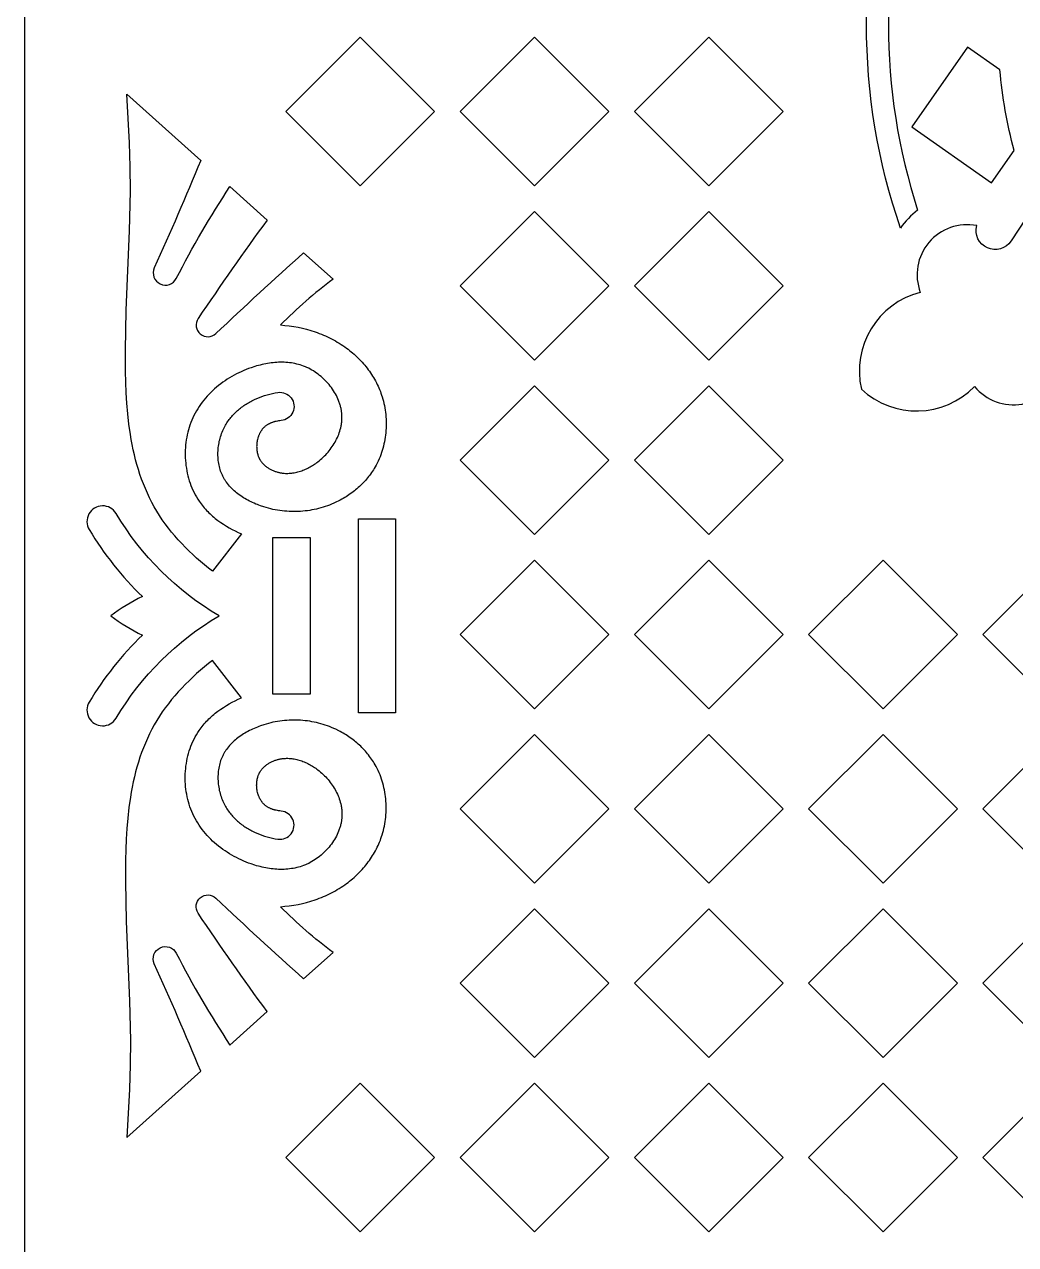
# Model space of a CAD drawing. Extents: x 15850 to 16789, y -660 to 1170.
# Drawn here: x 15850.3 to 16167.1, y -134.8 to 255.1 of the extents above; entities that cross this region are included whole.
import ezdxf

# ---------------------------------------------------------------- set-up
doc = ezdxf.new("R2010")
doc.units = 0
doc.layers.get('0').update_dxf_attribs({"linetype": 'CONTINUOUS'})

msp = doc.modelspace()

# ---------------------------------------------------------------- linework, layer by layer
for points in [[(15850.26, -659.93), (16789.06, -659.93), (16789.06, 1170.21), (15850.26, 1170.21)], [(15933.79, 227.28), (15957.55, 203.52), (15981.31, 227.28), (15957.55, 251.04)], [(15989.5, 227.28), (16013.26, 203.52), (16037.02, 227.28), (16013.26, 251.04)], [(16045.21, 227.28), (16068.97, 203.52), (16092.73, 227.28), (16068.97, 251.04)], [(15989.5, 171.57), (16013.26, 147.82), (16037.02, 171.57), (16013.26, 195.33)], [(16045.21, 171.57), (16068.97, 147.82), (16092.73, 171.57), (16068.97, 195.33)], [(15989.5, 115.87), (16013.26, 92.11), (16037.02, 115.87), (16013.26, 139.62)], [(16045.21, 115.87), (16068.97, 92.11), (16092.73, 115.87), (16068.97, 139.62)], [(15968.85, 97.13), (15968.85, 35.11), (15957.01, 35.11), (15957.01, 97.13)], [(15941.54, 91.17), (15941.54, 41.07), (15929.7, 41.07), (15929.7, 91.17)], [(16013.26, 83.92), (15989.5, 60.16), (16013.26, 36.4), (16037.02, 60.16)], [(16045.21, 60.16), (16068.97, 36.4), (16092.73, 60.16), (16068.97, 83.92)], [(16100.92, 60.16), (16124.68, 36.4), (16148.44, 60.16), (16124.68, 83.92)], [(16156.63, 60.16), (16180.39, 36.4), (16204.15, 60.16), (16180.39, 83.92)], [(15989.5, 4.45), (16013.26, -19.31), (16037.02, 4.45), (16013.26, 28.21)], [(16045.21, 4.45), (16068.97, -19.31), (16092.73, 4.45), (16068.97, 28.21)], [(16100.92, 4.45), (16124.68, -19.31), (16148.44, 4.45), (16124.68, 28.21)], [(16156.63, 4.45), (16180.39, -19.31), (16204.15, 4.45), (16180.39, 28.21)], [(15989.5, -51.26), (16013.26, -75.02), (16037.02, -51.26), (16013.26, -27.5)], [(16045.21, -51.26), (16068.97, -75.02), (16092.73, -51.26), (16068.97, -27.5)], [(16100.92, -51.26), (16124.68, -75.02), (16148.44, -51.26), (16124.68, -27.5)], [(16156.63, -51.26), (16180.39, -75.02), (16204.15, -51.26), (16180.39, -27.5)], [(15933.79, -106.97), (15957.55, -130.73), (15981.31, -106.97), (15957.55, -83.21)], [(15989.5, -106.97), (16013.26, -130.73), (16037.02, -106.97), (16013.26, -83.21)], [(16045.21, -106.97), (16068.97, -130.73), (16092.73, -106.97), (16068.97, -83.21)], [(16100.92, -106.97), (16124.68, -130.73), (16148.44, -106.97), (16124.68, -83.21)], [(16156.63, -106.97), (16180.39, -130.73), (16204.15, -106.97), (16180.39, -83.21)]]:
    msp.add_lwpolyline(points, close=True)
for points in [[(16130.27, 320.21, 0.07663), (16135.75, 314.5, 0.157396), (16135.75, 195.77, 0.07663), (16130.27, 190.06, -0.167014)], [(16162.03, 240.66), (16151.73, 247.87), (16133.88, 222.38), (16159.37, 204.53), (16166.59, 214.83, -0.041495)], [(15910.38, 80.39), (15909.09, 81.4), (15907.81, 82.44), (15906.55, 83.5), (15905.31, 84.59), (15904.09, 85.7), (15902.89, 86.84), (15901.71, 88.01), (15900.56, 89.2), (15899.44, 90.41), (15898.35, 91.65), (15897.3, 92.91), (15896.27, 94.19), (15895.29, 95.5), (15894.34, 96.83), (15893.43, 98.19), (15892.57, 99.56), (15891.75, 100.96), (15890.98, 102.39), (15890.25, 103.83), (15889.56, 105.29), (15888.91, 106.77), (15888.3, 108.27), (15887.73, 109.79), (15887.2, 111.33), (15886.7, 112.88), (15886.24, 114.44), (15885.81, 116.02), (15885.42, 117.61), (15885.05, 119.22), (15884.72, 120.84), (15884.41, 122.46), (15884.14, 124.1), (15883.66, 127.4), (15883.28, 130.73), (15882.99, 134.08), (15882.78, 137.44), (15882.63, 140.82), (15882.55, 144.19), (15882.53, 150.92), (15882.83, 163.84), (15883.89, 189.19), (15884.13, 201.83), (15884.04, 209.57), (15883.8, 217.34), (15882.98, 232.87), (15906.62, 211.66, -0.007496), (15891.78, 177.32, 0.975292), (15898.81, 173.94, -0.027938), (15915.96, 203.29), (15927.85, 192.62, 0.009727), (15905.78, 161.13, 0.894674), (15911.45, 156.33, -0.006154), (15939.49, 182.17), (15948.93, 173.7, 0.038203), (15932.14, 159.07), (15933.54, 158.95), (15934.93, 158.79), (15936.33, 158.59), (15937.71, 158.33), (15939.1, 158.04), (15940.47, 157.69), (15941.83, 157.3), (15943.18, 156.87), (15943.85, 156.63), (15944.52, 156.38), (15945.18, 156.12), (15945.83, 155.85), (15946.48, 155.57), (15947.13, 155.28), (15947.77, 154.97), (15948.4, 154.65), (15949.03, 154.32), (15949.65, 153.98), (15950.26, 153.62), (15950.87, 153.26), (15951.47, 152.88), (15952.06, 152.49), (15952.65, 152.09), (15953.22, 151.67), (15953.71, 151.3), (15954.2, 150.93), (15954.67, 150.54), (15955.14, 150.15), (15955.61, 149.74), (15956.06, 149.33), (15956.51, 148.91), (15956.95, 148.49), (15957.38, 148.05), (15957.81, 147.61), (15958.22, 147.16), (15958.63, 146.7), (15959.03, 146.23), (15959.42, 145.76), (15959.8, 145.27), (15960.17, 144.78), (15960.53, 144.29), (15960.88, 143.79), (15961.22, 143.28), (15961.55, 142.76), (15961.87, 142.24), (15962.17, 141.71), (15962.47, 141.18), (15962.76, 140.63), (15963.03, 140.09), (15963.3, 139.53), (15963.55, 138.97), (15963.79, 138.41), (15964.02, 137.84), (15964.23, 137.27), (15964.43, 136.68), (15964.62, 136.1), (15964.83, 135.41), (15965.02, 134.71), (15965.19, 134.01), (15965.34, 133.31), (15965.47, 132.59), (15965.59, 131.88), (15965.68, 131.16), (15965.76, 130.44), (15965.83, 129.72), (15965.87, 128.99), (15965.9, 128.26), (15965.91, 127.54), (15965.9, 126.81), (15965.87, 126.08), (15965.83, 125.35), (15965.77, 124.63), (15965.69, 123.91), (15965.59, 123.19), (15965.48, 122.47), (15965.34, 121.76), (15965.19, 121.05), (15965.03, 120.34), (15964.84, 119.65), (15964.64, 118.95), (15964.41, 118.27), (15964.17, 117.59), (15963.92, 116.92), (15963.64, 116.25), (15963.35, 115.6), (15963.04, 114.95), (15962.71, 114.32), (15962.36, 113.7), (15962.09, 113.23), (15961.81, 112.78), (15961.52, 112.33), (15961.22, 111.89), (15960.91, 111.45), (15960.59, 111.02), (15960.26, 110.6), (15959.93, 110.18), (15959.58, 109.77), (15959.23, 109.37), (15958.87, 108.97), (15958.5, 108.58), (15958.12, 108.2), (15957.74, 107.83), (15957.35, 107.46), (15956.95, 107.1), (15956.55, 106.75), (15956.13, 106.4), (15955.72, 106.06), (15955.29, 105.73), (15954.86, 105.41), (15954.43, 105.1), (15953.98, 104.79), (15953.54, 104.49), (15953.08, 104.2), (15952.63, 103.92), (15952.16, 103.64), (15951.7, 103.38), (15951.23, 103.12), (15950.75, 102.87), (15949.79, 102.4), (15949.12, 102.09), (15948.45, 101.81), (15947.77, 101.53), (15947.09, 101.28), (15946.4, 101.04), (15945.71, 100.82), (15945.01, 100.61), (15944.3, 100.42), (15943.59, 100.25), (15942.88, 100.09), (15942.17, 99.95), (15941.45, 99.83), (15940.72, 99.72), (15940, 99.63), (15939.27, 99.56), (15938.54, 99.5), (15937.81, 99.46), (15937.07, 99.44), (15936.34, 99.43), (15935.6, 99.45), (15934.86, 99.47), (15934.13, 99.52), (15933.39, 99.58), (15932.65, 99.66), (15931.91, 99.76), (15931.18, 99.87), (15930.44, 100), (15929.71, 100.15), (15928.98, 100.32), (15928.25, 100.5), (15927.52, 100.7), (15926.79, 100.92), (15925.75, 101.27), (15925.23, 101.46), (15924.71, 101.66), (15924.2, 101.86), (15923.69, 102.08), (15923.19, 102.3), (15922.69, 102.54), (15922.2, 102.78), (15921.71, 103.04), (15921.23, 103.3), (15920.76, 103.57), (15920.29, 103.85), (15919.83, 104.15), (15919.38, 104.45), (15918.94, 104.76), (15918.51, 105.08), (15918.09, 105.41), (15917.68, 105.75), (15917.28, 106.1), (15916.89, 106.46), (15916.52, 106.82), (15916.15, 107.2), (15915.8, 107.59), (15915.46, 107.99), (15915.14, 108.39), (15914.83, 108.81), (15914.69, 109.02), (15914.54, 109.24), (15914.4, 109.45), (15914.26, 109.67), (15914.13, 109.9), (15914, 110.12), (15913.88, 110.35), (15913.76, 110.58), (15913.64, 110.81), (15913.53, 111.04), (15913.43, 111.26), (15913.33, 111.49), (15913.24, 111.71), (15913.15, 111.94), (15912.98, 112.4), (15912.83, 112.87), (15912.69, 113.35), (15912.57, 113.83), (15912.46, 114.31), (15912.37, 114.8), (15912.29, 115.3), (15912.23, 115.8), (15912.18, 116.3), (15912.14, 116.81), (15912.12, 117.32), (15912.12, 117.82), (15912.12, 118.34), (15912.15, 118.85), (15912.18, 119.36), (15912.23, 119.87), (15912.29, 120.38), (15912.37, 120.89), (15912.46, 121.39), (15912.56, 121.9), (15912.68, 122.4), (15912.81, 122.89), (15912.95, 123.38), (15913.11, 123.87), (15913.28, 124.35), (15913.46, 124.83), (15913.66, 125.3), (15913.86, 125.76), (15914.08, 126.22), (15914.31, 126.67), (15914.53, 127.05), (15914.75, 127.42), (15914.98, 127.79), (15915.21, 128.15), (15915.46, 128.51), (15915.71, 128.86), (15915.98, 129.2), (15916.25, 129.54), (15916.53, 129.87), (15916.81, 130.19), (15917.1, 130.51), (15917.4, 130.82), (15917.71, 131.12), (15918.02, 131.42), (15918.34, 131.71), (15918.67, 131.99), (15919, 132.27), (15919.34, 132.54), (15919.68, 132.8), (15920.03, 133.06), (15920.38, 133.31), (15920.74, 133.55), (15921.1, 133.79), (15921.47, 134.01), (15921.84, 134.24), (15922.21, 134.45), (15922.59, 134.66), (15922.97, 134.87), (15923.75, 135.25), (15924.53, 135.61), (15925.35, 135.95), (15926.18, 136.25), (15927.01, 136.53), (15927.86, 136.79), (15928.71, 137.01), (15929.57, 137.2), (15930.43, 137.37), (15931.29, 137.51, -1.025614), (15932.33, 128.52), (15931.93, 128.48), (15931.52, 128.42), (15931.12, 128.36), (15930.73, 128.28), (15930.53, 128.23), (15930.34, 128.19), (15930.15, 128.13), (15929.96, 128.08), (15929.77, 128.02), (15929.59, 127.96), (15929.4, 127.9), (15929.22, 127.83), (15929.04, 127.76), (15928.87, 127.68), (15928.69, 127.6), (15928.52, 127.52), (15928.35, 127.43), (15928.18, 127.34), (15928.02, 127.24), (15927.86, 127.14), (15927.7, 127.04), (15927.55, 126.93), (15927.4, 126.82), (15927.25, 126.7), (15927.1, 126.58), (15926.96, 126.46), (15926.82, 126.32), (15926.69, 126.19), (15926.59, 126.08), (15926.48, 125.96), (15926.38, 125.85), (15926.28, 125.73), (15926.19, 125.6), (15926.1, 125.48), (15926.01, 125.35), (15925.92, 125.22), (15925.83, 125.08), (15925.75, 124.95), (15925.67, 124.81), (15925.59, 124.67), (15925.52, 124.53), (15925.44, 124.39), (15925.37, 124.24), (15925.3, 124.09), (15925.24, 123.94), (15925.18, 123.79), (15925.12, 123.64), (15925.06, 123.48), (15925.01, 123.33), (15924.95, 123.17), (15924.91, 123.01), (15924.86, 122.85), (15924.77, 122.53), (15924.7, 122.21), (15924.64, 121.88), (15924.59, 121.55), (15924.55, 121.21), (15924.52, 120.88), (15924.5, 120.54), (15924.49, 120.21), (15924.5, 119.87), (15924.5, 119.7), (15924.51, 119.54), (15924.53, 119.37), (15924.54, 119.2), (15924.56, 119.04), (15924.58, 118.87), (15924.61, 118.71), (15924.63, 118.55), (15924.66, 118.39), (15924.7, 118.22), (15924.73, 118.06), (15924.77, 117.91), (15924.82, 117.75), (15924.86, 117.59), (15924.91, 117.44), (15924.96, 117.28), (15925.02, 117.13), (15925.07, 116.98), (15925.14, 116.83), (15925.2, 116.69), (15925.27, 116.54), (15925.34, 116.4), (15925.39, 116.29), (15925.45, 116.18), (15925.51, 116.07), (15925.58, 115.97), (15925.64, 115.86), (15925.71, 115.76), (15925.85, 115.56), (15925.99, 115.36), (15926.14, 115.16), (15926.3, 114.98), (15926.46, 114.79), (15926.63, 114.61), (15926.81, 114.44), (15926.99, 114.27), (15927.17, 114.11), (15927.37, 113.95), (15927.56, 113.8), (15927.76, 113.65), (15927.96, 113.51), (15928.17, 113.37), (15928.39, 113.24), (15928.6, 113.11), (15928.82, 112.99), (15929.04, 112.87), (15929.27, 112.76), (15929.49, 112.66), (15929.72, 112.56), (15929.96, 112.46), (15930.19, 112.37), (15930.43, 112.29), (15930.66, 112.21), (15930.9, 112.13), (15931.14, 112.06), (15931.38, 112), (15931.63, 111.94), (15931.83, 111.9), (15932.03, 111.86), (15932.23, 111.82), (15932.44, 111.79), (15932.64, 111.76), (15932.84, 111.73), (15933.25, 111.69), (15933.66, 111.66), (15934.06, 111.65), (15934.47, 111.65), (15934.88, 111.67), (15935.28, 111.69), (15935.69, 111.73), (15936.09, 111.79), (15936.5, 111.85), (15936.9, 111.93), (15937.3, 112.02), (15937.7, 112.12), (15938.1, 112.23), (15938.5, 112.35), (15938.89, 112.48), (15939.28, 112.63), (15939.67, 112.78), (15940.06, 112.95), (15940.44, 113.12), (15940.82, 113.31), (15941.19, 113.5), (15941.57, 113.7), (15941.94, 113.91), (15942.3, 114.13), (15942.66, 114.36), (15943.02, 114.6), (15943.37, 114.84), (15943.72, 115.09), (15944.06, 115.35), (15944.5, 115.7), (15944.94, 116.06), (15945.36, 116.44), (15945.77, 116.82), (15946.17, 117.22), (15946.57, 117.62), (15946.95, 118.03), (15947.31, 118.46), (15947.67, 118.89), (15948.02, 119.33), (15948.35, 119.78), (15948.67, 120.24), (15948.98, 120.7), (15949.27, 121.17), (15949.55, 121.65), (15949.81, 122.13), (15950.06, 122.62), (15950.29, 123.12), (15950.51, 123.62), (15950.71, 124.12), (15950.9, 124.63), (15951.06, 125.14), (15951.22, 125.66), (15951.35, 126.18), (15951.46, 126.7), (15951.51, 126.96), (15951.56, 127.22), (15951.6, 127.48), (15951.64, 127.75), (15951.67, 128.01), (15951.7, 128.27), (15951.72, 128.54), (15951.73, 128.8), (15951.75, 129.07), (15951.75, 129.33), (15951.75, 129.59), (15951.75, 129.86), (15951.74, 130.12), (15951.73, 130.39), (15951.71, 130.67), (15951.68, 130.96), (15951.65, 131.24), (15951.61, 131.53), (15951.56, 131.81), (15951.51, 132.1), (15951.45, 132.38), (15951.39, 132.66), (15951.32, 132.94), (15951.25, 133.22), (15951.17, 133.5), (15951.09, 133.78), (15951, 134.06), (15950.9, 134.34), (15950.8, 134.61), (15950.7, 134.89), (15950.47, 135.43), (15950.23, 135.97), (15949.96, 136.51), (15949.68, 137.03), (15949.38, 137.55), (15949.06, 138.06), (15948.73, 138.56), (15948.38, 139.06), (15948.02, 139.54), (15947.64, 140.01), (15947.24, 140.47), (15946.84, 140.92), (15946.42, 141.36), (15945.98, 141.79), (15945.54, 142.2), (15945.08, 142.6), (15944.62, 142.98), (15944.14, 143.35), (15943.66, 143.71), (15943.17, 144.04), (15942.66, 144.37), (15942.15, 144.67), (15941.64, 144.96), (15941.12, 145.23), (15940.58, 145.48), (15940.05, 145.71), (15939.5, 145.92), (15938.95, 146.12), (15938.4, 146.3), (15937.84, 146.46), (15937.28, 146.6), (15936.72, 146.73), (15936.15, 146.83), (15935.58, 146.93), (15935, 147), (15934.42, 147.06), (15933.84, 147.11), (15933.26, 147.14), (15932.68, 147.15), (15932.09, 147.16), (15931.5, 147.14), (15930.91, 147.11), (15930.33, 147.07), (15929.74, 147.02), (15929.15, 146.95), (15928.56, 146.87), (15927.97, 146.77), (15927.38, 146.67), (15926.8, 146.55), (15926.21, 146.42), (15925.63, 146.28), (15925.04, 146.13), (15924.46, 145.97), (15923.89, 145.8), (15922.74, 145.42), (15921.93, 145.13), (15921.14, 144.82), (15920.35, 144.5), (15919.56, 144.15), (15918.79, 143.79), (15918.03, 143.41), (15917.27, 143.01), (15916.53, 142.59), (15915.8, 142.16), (15915.08, 141.71), (15914.38, 141.24), (15913.68, 140.75), (15913, 140.25), (15912.34, 139.73), (15911.68, 139.2), (15911.05, 138.65), (15910.43, 138.08), (15909.83, 137.5), (15909.24, 136.91), (15908.67, 136.29), (15908.12, 135.67), (15907.59, 135.03), (15907.08, 134.37), (15906.59, 133.7), (15906.12, 133.02), (15905.66, 132.33), (15905.24, 131.62), (15904.83, 130.89), (15904.45, 130.16), (15904.09, 129.41), (15903.75, 128.64), (15903.44, 127.87), (15903.16, 127.11), (15902.91, 126.34), (15902.68, 125.56), (15902.47, 124.77), (15902.29, 123.97), (15902.13, 123.17), (15901.99, 122.36), (15901.88, 121.54), (15901.79, 120.72), (15901.72, 119.9), (15901.68, 119.07), (15901.66, 118.24), (15901.66, 117.42), (15901.69, 116.59), (15901.74, 115.76), (15901.81, 114.94), (15901.9, 114.12), (15902.02, 113.3), (15902.17, 112.49), (15902.33, 111.68), (15902.52, 110.88), (15902.73, 110.09), (15902.97, 109.3), (15903.22, 108.53), (15903.5, 107.76), (15903.81, 107.01), (15904.13, 106.26), (15904.48, 105.53), (15904.85, 104.82), (15905.25, 104.12), (15905.67, 103.43), (15905.88, 103.09), (15906.11, 102.76), (15906.42, 102.32), (15906.74, 101.88), (15907.07, 101.46), (15907.41, 101.04), (15907.76, 100.63), (15908.11, 100.22), (15908.48, 99.83), (15908.85, 99.44), (15909.24, 99.06), (15909.63, 98.69), (15910.02, 98.32), (15910.43, 97.97), (15910.84, 97.62), (15911.26, 97.27), (15911.68, 96.94), (15912.11, 96.61), (15912.99, 95.98), (15913.89, 95.37), (15914.81, 94.8), (15915.75, 94.26), (15916.69, 93.74), (15917.65, 93.25), (15918.62, 92.79), (15919.6, 92.36)], [(16172.61, 196.54), (16165.6, 185.92, -0.847837), (16154.62, 190.82, 0.588609), (16136.61, 169.5, 0.408117), (16117.78, 138.58, 0.408117), (16153.97, 139.43, 0.588609), (16181.44, 144.37, -0.847837), (16182.69, 156.33), (16195.39, 157.09, -0.072316)], [(15912.47, 66.12, -0.12469), (15879.55, 98.83, 1), (15870.97, 93.68, 0.065745), (15888, 72.27, 0.052644), (15877.84, 66.12, 0.052644), (15888, 59.97, 0.065745), (15870.97, 38.56, 1), (15879.55, 33.41, -0.12469)], [(15910.38, 51.85), (15909.09, 50.84), (15907.81, 49.8), (15906.55, 48.74), (15905.31, 47.65), (15904.09, 46.54), (15902.89, 45.4), (15901.71, 44.24), (15900.56, 43.05), (15899.44, 41.83), (15898.35, 40.6), (15897.3, 39.34), (15896.27, 38.05), (15895.29, 36.74), (15894.34, 35.41), (15893.43, 34.06), (15892.57, 32.68), (15891.75, 31.28), (15890.98, 29.86), (15890.25, 28.41), (15889.56, 26.95), (15888.91, 25.47), (15888.3, 23.97), (15887.73, 22.45), (15887.2, 20.92), (15886.7, 19.37), (15886.24, 17.8), (15885.81, 16.22), (15885.42, 14.63), (15885.05, 13.02), (15884.72, 11.41), (15884.41, 9.78), (15884.14, 8.14), (15883.66, 4.84), (15883.28, 1.51), (15882.99, -1.84), (15882.78, -5.2), (15882.63, -8.58), (15882.55, -11.95), (15882.53, -18.68), (15882.83, -31.6), (15883.89, -56.95), (15884.13, -69.59), (15884.04, -77.33), (15883.8, -85.1), (15882.98, -100.63), (15906.62, -79.42, 0.007496), (15891.78, -45.07, -0.975292), (15898.81, -41.7, 0.027938), (15915.96, -71.04), (15927.85, -60.38, -0.009727), (15905.78, -28.89, -0.894674), (15911.45, -24.09, 0.006154), (15939.49, -49.93), (15948.93, -41.46, -0.038203), (15932.14, -26.83), (15933.54, -26.71), (15934.93, -26.55), (15936.33, -26.34), (15937.71, -26.09), (15939.1, -25.79), (15940.47, -25.45), (15941.83, -25.06), (15943.18, -24.62), (15943.85, -24.39), (15944.52, -24.14), (15945.18, -23.88), (15945.83, -23.61), (15946.48, -23.33), (15947.13, -23.03), (15947.77, -22.73), (15948.4, -22.41), (15949.03, -22.08), (15949.65, -21.74), (15950.26, -21.38), (15950.87, -21.02), (15951.47, -20.64), (15952.06, -20.25), (15952.65, -19.84), (15953.22, -19.43), (15953.71, -19.06), (15954.2, -18.69), (15954.67, -18.3), (15955.14, -17.91), (15955.61, -17.5), (15956.06, -17.09), (15956.51, -16.67), (15956.95, -16.24), (15957.38, -15.81), (15957.81, -15.36), (15958.22, -14.91), (15958.63, -14.45), (15959.03, -13.99), (15959.42, -13.51), (15959.8, -13.03), (15960.17, -12.54), (15960.53, -12.05), (15960.88, -11.54), (15961.22, -11.04), (15961.55, -10.52), (15961.87, -10), (15962.17, -9.47), (15962.47, -8.93), (15962.76, -8.39), (15963.03, -7.84), (15963.3, -7.29), (15963.55, -6.73), (15963.79, -6.17), (15964.02, -5.6), (15964.23, -5.02), (15964.43, -4.44), (15964.62, -3.86), (15964.83, -3.17), (15965.02, -2.47), (15965.19, -1.77), (15965.34, -1.06), (15965.47, -0.35), (15965.59, 0.36), (15965.68, 1.08), (15965.76, 1.8), (15965.83, 2.53), (15965.87, 3.25), (15965.9, 3.98), (15965.91, 4.71), (15965.9, 5.43), (15965.87, 6.16), (15965.83, 6.89), (15965.77, 7.61), (15965.69, 8.34), (15965.59, 9.06), (15965.48, 9.77), (15965.34, 10.49), (15965.19, 11.19), (15965.03, 11.9), (15964.84, 12.6), (15964.64, 13.29), (15964.41, 13.97), (15964.17, 14.65), (15963.92, 15.33), (15963.64, 15.99), (15963.35, 16.64), (15963.04, 17.29), (15962.71, 17.92), (15962.36, 18.55), (15962.09, 19.01), (15961.81, 19.46), (15961.52, 19.91), (15961.22, 20.36), (15960.91, 20.79), (15960.59, 21.22), (15960.26, 21.65), (15959.93, 22.06), (15959.58, 22.47), (15959.23, 22.88), (15958.87, 23.27), (15958.5, 23.66), (15958.12, 24.04), (15957.74, 24.42), (15957.35, 24.78), (15956.95, 25.14), (15956.55, 25.5), (15956.13, 25.84), (15955.72, 26.18), (15955.29, 26.51), (15954.86, 26.83), (15954.43, 27.15), (15953.98, 27.45), (15953.54, 27.75), (15953.08, 28.04), (15952.63, 28.33), (15952.16, 28.6), (15951.7, 28.87), (15951.23, 29.12), (15950.75, 29.37), (15949.79, 29.85), (15949.12, 30.15), (15948.45, 30.44), (15947.77, 30.71), (15947.09, 30.96), (15946.4, 31.2), (15945.71, 31.42), (15945.01, 31.63), (15944.3, 31.82), (15943.59, 31.99), (15942.88, 32.15), (15942.17, 32.29), (15941.45, 32.41), (15940.72, 32.52), (15940, 32.61), (15939.27, 32.68), (15938.54, 32.74), (15937.81, 32.78), (15937.07, 32.8), (15936.34, 32.81), (15935.6, 32.8), (15934.86, 32.77), (15934.13, 32.72), (15933.39, 32.66), (15932.65, 32.58), (15931.91, 32.49), (15931.18, 32.37), (15930.44, 32.24), (15929.71, 32.09), (15928.98, 31.93), (15928.25, 31.74), (15927.52, 31.54), (15926.79, 31.32), (15925.75, 30.97), (15925.23, 30.78), (15924.71, 30.59), (15924.2, 30.38), (15923.69, 30.16), (15923.19, 29.94), (15922.69, 29.7), (15922.2, 29.46), (15921.71, 29.21), (15921.23, 28.94), (15920.76, 28.67), (15920.29, 28.39), (15919.83, 28.1), (15919.38, 27.8), (15918.94, 27.48), (15918.51, 27.16), (15918.09, 26.83), (15917.68, 26.49), (15917.28, 26.15), (15916.89, 25.79), (15916.52, 25.42), (15916.15, 25.04), (15915.8, 24.65), (15915.46, 24.26), (15915.14, 23.85), (15914.83, 23.43), (15914.69, 23.22), (15914.54, 23), (15914.4, 22.79), (15914.26, 22.57), (15914.13, 22.35), (15914, 22.12), (15913.88, 21.9), (15913.76, 21.67), (15913.64, 21.43), (15913.53, 21.2), (15913.43, 20.98), (15913.33, 20.75), (15913.24, 20.53), (15913.15, 20.3), (15912.98, 19.84), (15912.83, 19.37), (15912.69, 18.9), (15912.57, 18.42), (15912.46, 17.93), (15912.37, 17.44), (15912.29, 16.94), (15912.23, 16.44), (15912.18, 15.94), (15912.14, 15.43), (15912.12, 14.93), (15912.12, 14.42), (15912.12, 13.91), (15912.15, 13.4), (15912.18, 12.88), (15912.23, 12.37), (15912.29, 11.86), (15912.37, 11.36), (15912.46, 10.85), (15912.56, 10.35), (15912.68, 9.85), (15912.81, 9.35), (15912.95, 8.86), (15913.11, 8.37), (15913.28, 7.89), (15913.46, 7.41), (15913.66, 6.94), (15913.86, 6.48), (15914.08, 6.02), (15914.31, 5.58), (15914.53, 5.2), (15914.75, 4.82), (15914.98, 4.45), (15915.21, 4.09), (15915.46, 3.73), (15915.71, 3.38), (15915.98, 3.04), (15916.25, 2.71), (15916.53, 2.38), (15916.81, 2.05), (15917.1, 1.74), (15917.4, 1.43), (15917.71, 1.12), (15918.02, 0.83), (15918.34, 0.54), (15918.67, 0.25), (15919, -0.02), (15919.34, -0.29), (15919.68, -0.56), (15920.03, -0.81), (15920.38, -1.06), (15920.74, -1.31), (15921.1, -1.54), (15921.47, -1.77), (15921.84, -2), (15922.21, -2.21), (15922.59, -2.42), (15922.97, -2.62), (15923.75, -3.01), (15924.53, -3.37), (15925.35, -3.7), (15926.18, -4.01), (15927.01, -4.29), (15927.86, -4.54), (15928.71, -4.77), (15929.57, -4.96), (15930.43, -5.13), (15931.29, -5.26, 1.025614), (15932.33, 3.72), (15931.93, 3.77), (15931.52, 3.82), (15931.12, 3.89), (15930.73, 3.97), (15930.53, 4.01), (15930.34, 4.06), (15930.15, 4.11), (15929.96, 4.16), (15929.77, 4.22), (15929.59, 4.28), (15929.4, 4.35), (15929.22, 4.41), (15929.04, 4.49), (15928.87, 4.56), (15928.69, 4.64), (15928.52, 4.72), (15928.35, 4.81), (15928.18, 4.9), (15928.02, 5), (15927.86, 5.1), (15927.7, 5.2), (15927.55, 5.31), (15927.4, 5.42), (15927.25, 5.54), (15927.1, 5.66), (15926.96, 5.79), (15926.82, 5.92), (15926.69, 6.05), (15926.59, 6.16), (15926.48, 6.28), (15926.38, 6.4), (15926.28, 6.52), (15926.19, 6.64), (15926.1, 6.77), (15926.01, 6.89), (15925.92, 7.03), (15925.83, 7.16), (15925.75, 7.29), (15925.67, 7.43), (15925.59, 7.57), (15925.52, 7.71), (15925.44, 7.86), (15925.37, 8), (15925.3, 8.15), (15925.24, 8.3), (15925.18, 8.45), (15925.12, 8.6), (15925.06, 8.76), (15925.01, 8.91), (15924.95, 9.07), (15924.91, 9.23), (15924.86, 9.39), (15924.77, 9.71), (15924.7, 10.04), (15924.64, 10.37), (15924.59, 10.7), (15924.55, 11.03), (15924.52, 11.37), (15924.5, 11.7), (15924.49, 12.04), (15924.5, 12.37), (15924.5, 12.54), (15924.51, 12.71), (15924.53, 12.87), (15924.54, 13.04), (15924.56, 13.2), (15924.58, 13.37), (15924.61, 13.53), (15924.63, 13.7), (15924.66, 13.86), (15924.7, 14.02), (15924.73, 14.18), (15924.77, 14.34), (15924.82, 14.49), (15924.86, 14.65), (15924.91, 14.8), (15924.96, 14.96), (15925.02, 15.11), (15925.07, 15.26), (15925.14, 15.41), (15925.2, 15.55), (15925.27, 15.7), (15925.34, 15.84), (15925.39, 15.95), (15925.45, 16.06), (15925.51, 16.17), (15925.58, 16.27), (15925.64, 16.38), (15925.71, 16.48), (15925.85, 16.69), (15925.99, 16.88), (15926.14, 17.08), (15926.3, 17.27), (15926.46, 17.45), (15926.63, 17.63), (15926.81, 17.8), (15926.99, 17.97), (15927.17, 18.13), (15927.37, 18.29), (15927.56, 18.44), (15927.76, 18.59), (15927.96, 18.73), (15928.17, 18.87), (15928.39, 19), (15928.6, 19.13), (15928.82, 19.25), (15929.04, 19.37), (15929.27, 19.48), (15929.49, 19.58), (15929.72, 19.69), (15929.96, 19.78), (15930.19, 19.87), (15930.43, 19.96), (15930.66, 20.04), (15930.9, 20.11), (15931.14, 20.18), (15931.38, 20.24), (15931.63, 20.3), (15931.83, 20.34), (15932.03, 20.38), (15932.23, 20.42), (15932.44, 20.45), (15932.64, 20.48), (15932.84, 20.51), (15933.25, 20.55), (15933.66, 20.58), (15934.06, 20.59), (15934.47, 20.59), (15934.88, 20.58), (15935.28, 20.55), (15935.69, 20.51), (15936.09, 20.46), (15936.5, 20.39), (15936.9, 20.32), (15937.3, 20.23), (15937.7, 20.13), (15938.1, 20.01), (15938.5, 19.89), (15938.89, 19.76), (15939.28, 19.61), (15939.67, 19.46), (15940.06, 19.29), (15940.44, 19.12), (15940.82, 18.94), (15941.19, 18.74), (15941.57, 18.54), (15941.94, 18.33), (15942.3, 18.11), (15942.66, 17.88), (15943.02, 17.64), (15943.37, 17.4), (15943.72, 17.15), (15944.06, 16.89), (15944.5, 16.54), (15944.94, 16.18), (15945.36, 15.8), (15945.77, 15.42), (15946.17, 15.03), (15946.57, 14.62), (15946.95, 14.21), (15947.31, 13.79), (15947.67, 13.35), (15948.02, 12.91), (15948.35, 12.46), (15948.67, 12.01), (15948.98, 11.54), (15949.27, 11.07), (15949.55, 10.59), (15949.81, 10.11), (15950.06, 9.62), (15950.29, 9.13), (15950.51, 8.63), (15950.71, 8.12), (15950.9, 7.61), (15951.06, 7.1), (15951.22, 6.58), (15951.35, 6.07), (15951.46, 5.54), (15951.51, 5.28), (15951.56, 5.02), (15951.6, 4.76), (15951.64, 4.5), (15951.67, 4.23), (15951.7, 3.97), (15951.72, 3.7), (15951.73, 3.44), (15951.75, 3.18), (15951.75, 2.91), (15951.75, 2.65), (15951.75, 2.38), (15951.74, 2.12), (15951.73, 1.85), (15951.71, 1.57), (15951.68, 1.28), (15951.65, 1), (15951.61, 0.71), (15951.56, 0.43), (15951.51, 0.15), (15951.45, -0.14), (15951.39, -0.42), (15951.32, -0.7), (15951.25, -0.98), (15951.17, -1.26), (15951.09, -1.54), (15951, -1.82), (15950.9, -2.1), (15950.8, -2.37), (15950.7, -2.65), (15950.47, -3.19), (15950.23, -3.73), (15949.96, -4.26), (15949.68, -4.79), (15949.38, -5.31), (15949.06, -5.82), (15948.73, -6.32), (15948.38, -6.81), (15948.02, -7.3), (15947.64, -7.77), (15947.24, -8.23), (15946.84, -8.68), (15946.42, -9.12), (15945.98, -9.54), (15945.54, -9.96), (15945.08, -10.36), (15944.62, -10.74), (15944.14, -11.11), (15943.66, -11.46), (15943.17, -11.8), (15942.66, -12.12), (15942.15, -12.43), (15941.64, -12.71), (15941.12, -12.98), (15940.58, -13.23), (15940.05, -13.47), (15939.5, -13.68), (15938.95, -13.88), (15938.4, -14.05), (15937.84, -14.21), (15937.28, -14.36), (15936.72, -14.48), (15936.15, -14.59), (15935.58, -14.68), (15935, -14.76), (15934.42, -14.82), (15933.84, -14.87), (15933.26, -14.9), (15932.68, -14.91), (15932.09, -14.91), (15931.5, -14.9), (15930.91, -14.87), (15930.33, -14.83), (15929.74, -14.77), (15929.15, -14.71), (15928.56, -14.63), (15927.97, -14.53), (15927.38, -14.43), (15926.8, -14.31), (15926.21, -14.18), (15925.63, -14.04), (15925.04, -13.89), (15924.46, -13.73), (15923.89, -13.55), (15922.74, -13.18), (15921.93, -12.89), (15921.14, -12.58), (15920.35, -12.26), (15919.56, -11.91), (15918.79, -11.55), (15918.03, -11.16), (15917.27, -10.77), (15916.53, -10.35), (15915.8, -9.91), (15915.08, -9.46), (15914.38, -8.99), (15913.68, -8.51), (15913, -8.01), (15912.34, -7.49), (15911.68, -6.96), (15911.05, -6.41), (15910.43, -5.84), (15909.83, -5.26), (15909.24, -4.66), (15908.67, -4.05), (15908.12, -3.43), (15907.59, -2.79), (15907.08, -2.13), (15906.59, -1.46), (15906.12, -0.78), (15905.66, -0.08), (15905.24, 0.63), (15904.83, 1.35), (15904.45, 2.09), (15904.09, 2.84), (15903.75, 3.6), (15903.44, 4.37), (15903.16, 5.13), (15902.91, 5.9), (15902.68, 6.68), (15902.47, 7.47), (15902.29, 8.27), (15902.13, 9.08), (15901.99, 9.89), (15901.88, 10.7), (15901.79, 11.52), (15901.72, 12.35), (15901.68, 13.17), (15901.66, 14), (15901.66, 14.83), (15901.69, 15.65), (15901.74, 16.48), (15901.81, 17.3), (15901.9, 18.13), (15902.02, 18.94), (15902.17, 19.76), (15902.33, 20.56), (15902.52, 21.36), (15902.73, 22.16), (15902.97, 22.94), (15903.22, 23.72), (15903.5, 24.48), (15903.81, 25.24), (15904.13, 25.98), (15904.48, 26.71), (15904.85, 27.43), (15905.25, 28.13), (15905.67, 28.81), (15905.88, 29.15), (15906.11, 29.48), (15906.42, 29.93), (15906.74, 30.36), (15907.07, 30.79), (15907.41, 31.2), (15907.76, 31.62), (15908.11, 32.02), (15908.48, 32.41), (15908.85, 32.8), (15909.24, 33.18), (15909.63, 33.55), (15910.02, 33.92), (15910.43, 34.28), (15910.84, 34.63), (15911.26, 34.97), (15911.68, 35.3), (15912.11, 35.63), (15912.99, 36.26), (15913.89, 36.87), (15914.81, 37.44), (15915.75, 37.99), (15916.69, 38.5), (15917.65, 38.99), (15918.62, 39.45), (15919.6, 39.88)]]:
    msp.add_lwpolyline(points, format="xyb", close=True)

doc.saveas('drawing.dxf')
